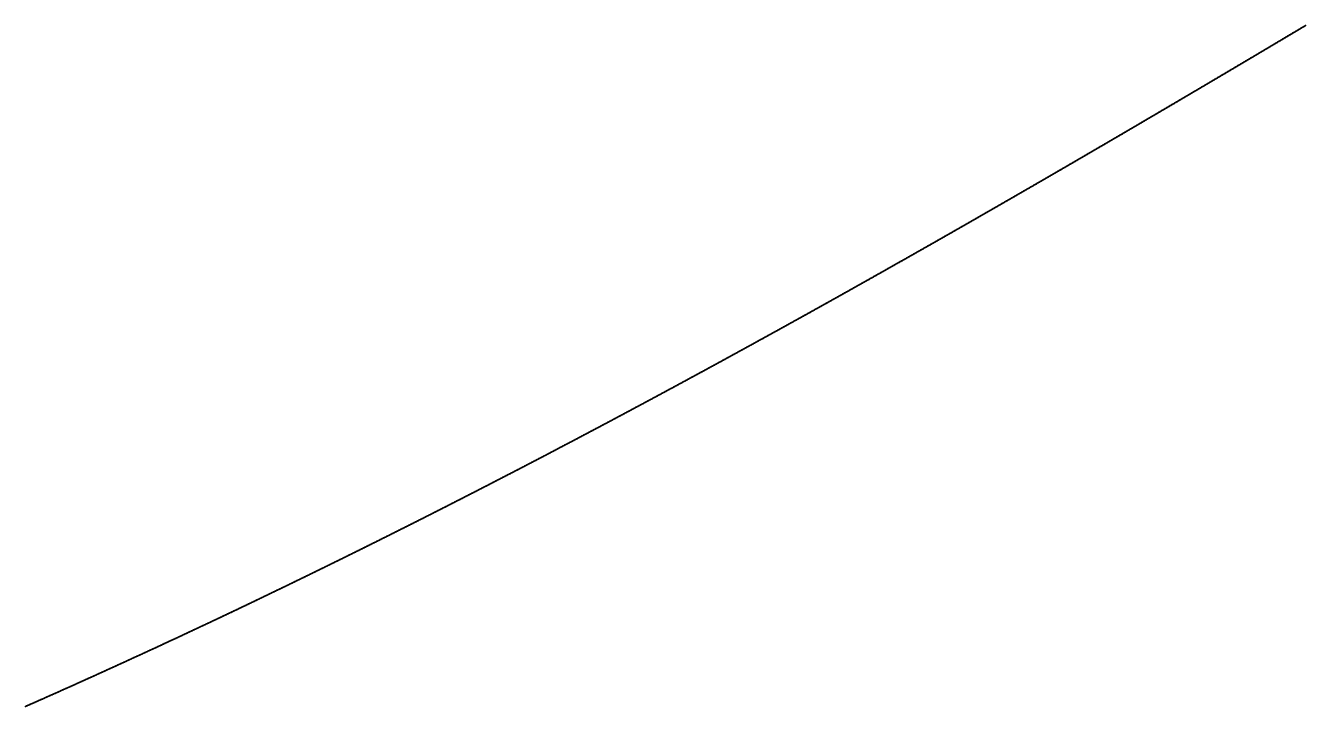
# Model space of a CAD drawing. Header units: metres. Extents: x 0 to 360, y 0 to 49.
# Drawn here: x 112.5 to 134.99, y 9.84 to 21.8 of the extents above; entities that cross this region are included whole.
import ezdxf

# ---------------------------------------------------------------- set-up
doc = ezdxf.new("R2010")
doc.units = ezdxf.units.M

msp = doc.modelspace()

# ---------------------------------------------------------------- linework, layer by layer
for p in [(134.648, 21.595), (134.655, 21.599), (134.663, 21.604), (134.67, 21.608), (134.677, 21.612), (134.685, 21.617), (134.692, 21.621), (134.699, 21.625), (134.707, 21.63), (134.714, 21.634), (134.721, 21.638), (134.728, 21.643), (134.736, 21.647), (134.743, 21.651), (134.75, 21.656), (134.758, 21.66), (134.765, 21.664), (134.772, 21.669), (134.78, 21.673), (134.787, 21.677), (134.794, 21.682), (134.801, 21.686), (134.809, 21.69), (134.816, 21.695), (134.823, 21.699), (134.831, 21.703), (134.838, 21.708), (134.845, 21.712), (134.852, 21.717), (134.86, 21.721), (134.867, 21.725), (134.874, 21.73), (134.882, 21.734), (134.889, 21.738), (134.896, 21.743), (134.904, 21.747), (134.911, 21.751), (134.918, 21.756), (134.925, 21.76), (134.933, 21.764), (134.94, 21.769), (134.947, 21.773), (134.955, 21.777), (134.962, 21.782), (134.969, 21.786), (134.976, 21.79), (134.984, 21.795), (134.991, 21.799), (134.268, 21.369), (134.275, 21.373), (134.283, 21.378), (134.29, 21.382), (134.297, 21.386), (134.305, 21.391), (134.312, 21.395), (134.319, 21.399), (134.326, 21.404), (134.334, 21.408), (134.341, 21.412), (134.348, 21.417), (134.356, 21.421), (134.363, 21.425), (134.37, 21.43), (134.378, 21.434), (134.385, 21.438), (134.392, 21.443), (134.4, 21.447), (134.407, 21.451), (134.414, 21.456), (134.422, 21.46), (134.429, 21.464), (134.436, 21.469), (134.444, 21.473), (134.451, 21.478), (134.458, 21.482), (134.466, 21.486), (134.473, 21.491), (134.48, 21.495), (134.487, 21.499), (134.495, 21.504), (134.502, 21.508), (134.509, 21.512), (134.517, 21.517), (134.524, 21.521), (134.531, 21.525), (134.539, 21.53), (134.546, 21.534), (134.553, 21.538), (134.561, 21.543), (134.568, 21.547), (134.575, 21.551), (134.582, 21.556), (134.59, 21.56), (134.597, 21.564), (134.604, 21.569), (134.612, 21.573), (134.619, 21.578), (134.626, 21.582), (134.634, 21.586), (134.641, 21.591), (133.887, 21.143), (133.894, 21.147), (133.901, 21.151), (133.909, 21.156), (133.916, 21.16), (133.923, 21.164), (133.931, 21.169), (133.938, 21.173), (133.945, 21.177), (133.953, 21.182), (133.96, 21.186), (133.967, 21.19), (133.975, 21.195), (133.982, 21.199), (133.989, 21.203), (133.997, 21.208), (134.004, 21.212), (134.011, 21.217), (134.019, 21.221), (134.026, 21.225), (134.033, 21.23), (134.041, 21.234), (134.048, 21.238), (134.055, 21.243), (134.063, 21.247), (134.07, 21.251), (134.077, 21.256), (134.085, 21.26), (134.092, 21.264), (134.099, 21.269), (134.107, 21.273), (134.114, 21.277), (134.121, 21.282), (134.129, 21.286), (134.136, 21.291), (134.143, 21.295), (134.151, 21.299), (134.158, 21.304), (134.165, 21.308), (134.173, 21.312), (134.18, 21.317), (134.187, 21.321), (134.195, 21.325), (134.202, 21.33), (134.209, 21.334), (134.217, 21.338), (134.224, 21.343), (134.231, 21.347), (134.239, 21.351), (134.246, 21.356), (134.253, 21.36), (134.261, 21.364), (133.511, 20.92), (133.519, 20.925), (133.526, 20.929), (133.533, 20.933), (133.541, 20.938), (133.548, 20.942), (133.556, 20.946), (133.563, 20.951), (133.57, 20.955), (133.578, 20.96), (133.585, 20.964), (133.592, 20.968), (133.6, 20.973), (133.607, 20.977), (133.614, 20.981), (133.622, 20.986), (133.629, 20.99), (133.637, 20.994), (133.644, 20.999), (133.651, 21.003), (133.659, 21.007), (133.666, 21.012), (133.673, 21.016), (133.681, 21.021), (133.688, 21.025), (133.695, 21.029), (133.703, 21.034), (133.71, 21.038), (133.717, 21.042), (133.725, 21.047), (133.732, 21.051), (133.74, 21.055), (133.747, 21.06), (133.754, 21.064), (133.762, 21.068), (133.769, 21.073), (133.776, 21.077), (133.784, 21.082), (133.791, 21.086), (133.798, 21.09), (133.806, 21.095), (133.813, 21.099), (133.82, 21.103), (133.828, 21.108), (133.835, 21.112), (133.842, 21.116), (133.85, 21.121), (133.857, 21.125), (133.864, 21.129), (133.872, 21.134), (133.879, 21.138), (133.128, 20.694), (133.135, 20.698), (133.142, 20.702), (133.15, 20.707), (133.157, 20.711), (133.165, 20.715), (133.172, 20.72), (133.179, 20.724), (133.187, 20.729), (133.194, 20.733), (133.202, 20.737), (133.209, 20.742), (133.216, 20.746), (133.224, 20.75), (133.231, 20.755), (133.238, 20.759), (133.246, 20.763), (133.253, 20.768), (133.261, 20.772), (133.268, 20.776), (133.275, 20.781), (133.283, 20.785), (133.29, 20.79), (133.297, 20.794), (133.305, 20.798), (133.312, 20.803), (133.32, 20.807), (133.327, 20.811), (133.334, 20.816), (133.342, 20.82), (133.349, 20.824), (133.357, 20.829), (133.364, 20.833), (133.371, 20.838), (133.379, 20.842), (133.386, 20.846), (133.393, 20.851), (133.401, 20.855), (133.408, 20.859), (133.416, 20.864), (133.423, 20.868), (133.43, 20.872), (133.438, 20.877), (133.445, 20.881), (133.452, 20.885), (133.46, 20.89), (133.467, 20.894), (133.474, 20.899), (133.482, 20.903), (133.489, 20.907), (133.497, 20.912), (133.504, 20.916), (132.75, 20.471), (132.758, 20.475), (132.765, 20.48), (132.772, 20.484), (132.78, 20.489), (132.787, 20.493), (132.795, 20.497), (132.802, 20.502), (132.809, 20.506), (132.817, 20.51), (132.824, 20.515), (132.832, 20.519), (132.839, 20.523), (132.847, 20.528), (132.854, 20.532), (132.861, 20.537), (132.869, 20.541), (132.876, 20.545), (132.884, 20.55), (132.891, 20.554), (132.898, 20.558), (132.906, 20.563), (132.913, 20.567), (132.921, 20.571), (132.928, 20.576), (132.935, 20.58), (132.943, 20.585), (132.95, 20.589), (132.958, 20.593), (132.965, 20.598), (132.972, 20.602), (132.98, 20.606), (132.987, 20.611), (132.995, 20.615), (133.002, 20.619), (133.009, 20.624), (133.017, 20.628), (133.024, 20.633), (133.032, 20.637), (133.039, 20.641), (133.046, 20.646), (133.054, 20.65), (133.061, 20.654), (133.069, 20.659), (133.076, 20.663), (133.083, 20.667), (133.091, 20.672), (133.098, 20.676), (133.105, 20.681), (133.113, 20.685), (133.12, 20.689), (132.364, 20.244), (132.372, 20.248), (132.379, 20.253), (132.386, 20.257), (132.394, 20.262), (132.401, 20.266), (132.409, 20.27), (132.416, 20.275), (132.424, 20.279), (132.431, 20.283), (132.438, 20.288), (132.446, 20.292), (132.453, 20.296), (132.461, 20.301), (132.468, 20.305), (132.476, 20.31), (132.483, 20.314), (132.49, 20.318), (132.498, 20.323), (132.505, 20.327), (132.513, 20.331), (132.52, 20.336), (132.528, 20.34), (132.535, 20.344), (132.542, 20.349), (132.55, 20.353), (132.557, 20.358), (132.565, 20.362), (132.572, 20.366), (132.58, 20.371), (132.587, 20.375), (132.594, 20.379), (132.602, 20.384), (132.609, 20.388), (132.617, 20.393), (132.624, 20.397), (132.632, 20.401), (132.639, 20.406), (132.646, 20.41), (132.654, 20.414), (132.661, 20.419), (132.669, 20.423), (132.676, 20.427), (132.683, 20.432), (132.691, 20.436), (132.698, 20.441), (132.706, 20.445), (132.713, 20.449), (132.721, 20.454), (132.728, 20.458), (132.735, 20.462), (132.743, 20.467), (131.984, 20.021), (131.992, 20.026), (131.999, 20.03), (132.007, 20.034), (132.014, 20.039), (132.022, 20.043), (132.029, 20.047), (132.037, 20.052), (132.044, 20.056), (132.051, 20.061), (132.059, 20.065), (132.066, 20.069), (132.074, 20.074), (132.081, 20.078), (132.089, 20.082), (132.096, 20.087), (132.104, 20.091), (132.111, 20.096), (132.119, 20.1), (132.126, 20.104), (132.133, 20.109), (132.141, 20.113), (132.148, 20.117), (132.156, 20.122), (132.163, 20.126), (132.171, 20.13), (132.178, 20.135), (132.186, 20.139), (132.193, 20.144), (132.2, 20.148), (132.208, 20.152), (132.215, 20.157), (132.223, 20.161), (132.23, 20.165), (132.238, 20.17), (132.245, 20.174), (132.253, 20.179), (132.26, 20.183), (132.267, 20.187), (132.275, 20.192), (132.282, 20.196), (132.29, 20.2), (132.297, 20.205), (132.305, 20.209), (132.312, 20.213), (132.32, 20.218), (132.327, 20.222), (132.334, 20.227), (132.342, 20.231), (132.349, 20.235), (132.357, 20.24), (131.596, 19.794), (131.603, 19.798), (131.611, 19.803), (131.618, 19.807), (131.626, 19.811), (131.633, 19.816), (131.641, 19.82), (131.648, 19.825), (131.656, 19.829), (131.663, 19.833), (131.671, 19.838), (131.678, 19.842), (131.686, 19.846), (131.693, 19.851), (131.701, 19.855), (131.708, 19.86), (131.716, 19.864), (131.723, 19.868), (131.731, 19.873), (131.738, 19.877), (131.745, 19.881), (131.753, 19.886), (131.76, 19.89), (131.768, 19.894), (131.775, 19.899), (131.783, 19.903), (131.79, 19.908), (131.798, 19.912), (131.805, 19.916), (131.813, 19.921), (131.82, 19.925), (131.828, 19.929), (131.835, 19.934), (131.843, 19.938), (131.85, 19.943), (131.858, 19.947), (131.865, 19.951), (131.872, 19.956), (131.88, 19.96), (131.887, 19.964), (131.895, 19.969), (131.902, 19.973), (131.91, 19.978), (131.917, 19.982), (131.925, 19.986), (131.932, 19.991), (131.94, 19.995), (131.947, 19.999), (131.955, 20.004), (131.962, 20.008), (131.969, 20.012), (131.977, 20.017), (131.214, 19.571), (131.221, 19.575), (131.229, 19.58), (131.236, 19.584), (131.244, 19.588), (131.251, 19.593), (131.259, 19.597), (131.266, 19.602), (131.274, 19.606), (131.281, 19.61), (131.289, 19.615), (131.296, 19.619), (131.304, 19.623), (131.311, 19.628), (131.319, 19.632), (131.326, 19.637), (131.334, 19.641), (131.341, 19.645), (131.349, 19.65), (131.356, 19.654), (131.364, 19.658), (131.371, 19.663), (131.379, 19.667), (131.386, 19.672), (131.394, 19.676), (131.401, 19.68), (131.409, 19.685), (131.416, 19.689), (131.424, 19.693), (131.431, 19.698), (131.439, 19.702), (131.446, 19.706), (131.454, 19.711), (131.461, 19.715), (131.469, 19.72), (131.476, 19.724), (131.484, 19.728), (131.491, 19.733), (131.499, 19.737), (131.506, 19.741), (131.514, 19.746), (131.521, 19.75), (131.529, 19.755), (131.536, 19.759), (131.544, 19.763), (131.551, 19.768), (131.558, 19.772), (131.566, 19.776), (131.573, 19.781), (131.581, 19.785), (131.588, 19.79), (130.823, 19.343), (130.83, 19.348), (130.838, 19.352), (130.845, 19.357), (130.853, 19.361), (130.86, 19.365), (130.868, 19.37), (130.875, 19.374), (130.883, 19.378), (130.891, 19.383), (130.898, 19.387), (130.906, 19.392), (130.913, 19.396), (130.921, 19.4), (130.928, 19.405), (130.936, 19.409), (130.943, 19.413), (130.951, 19.418), (130.958, 19.422), (130.966, 19.427), (130.973, 19.431), (130.981, 19.435), (130.988, 19.44), (130.996, 19.444), (131.003, 19.448), (131.011, 19.453), (131.018, 19.457), (131.026, 19.462), (131.033, 19.466), (131.041, 19.47), (131.048, 19.475), (131.056, 19.479), (131.064, 19.483), (131.071, 19.488), (131.079, 19.492), (131.086, 19.497), (131.094, 19.501), (131.101, 19.505), (131.109, 19.51), (131.116, 19.514), (131.124, 19.518), (131.131, 19.523), (131.139, 19.527), (131.146, 19.532), (131.154, 19.536), (131.161, 19.54), (131.169, 19.545), (131.176, 19.549), (131.184, 19.553), (131.191, 19.558), (131.199, 19.562), (131.206, 19.567), (130.438, 19.12), (130.446, 19.125), (130.453, 19.129), (130.461, 19.133), (130.468, 19.138), (130.476, 19.142), (130.483, 19.147), (130.491, 19.151), (130.499, 19.155), (130.506, 19.16), (130.514, 19.164), (130.521, 19.168), (130.529, 19.173), (130.536, 19.177), (130.544, 19.182), (130.551, 19.186), (130.559, 19.19), (130.566, 19.195), (130.574, 19.199), (130.582, 19.203), (130.589, 19.208), (130.597, 19.212), (130.604, 19.217), (130.612, 19.221), (130.619, 19.225), (130.627, 19.23), (130.634, 19.234), (130.642, 19.238), (130.649, 19.243), (130.657, 19.247), (130.665, 19.252), (130.672, 19.256), (130.68, 19.26), (130.687, 19.265), (130.695, 19.269), (130.702, 19.273), (130.71, 19.278), (130.717, 19.282), (130.725, 19.287), (130.732, 19.291), (130.74, 19.295), (130.747, 19.3), (130.755, 19.304), (130.763, 19.308), (130.77, 19.313), (130.778, 19.317), (130.785, 19.322), (130.793, 19.326), (130.8, 19.33), (130.808, 19.335), (130.815, 19.339), (130.045, 18.893), (130.052, 18.897), (130.06, 18.902), (130.067, 18.906), (130.075, 18.91), (130.083, 18.915), (130.09, 18.919), (130.098, 18.923), (130.105, 18.928), (130.113, 18.932), (130.12, 18.937), (130.128, 18.941), (130.136, 18.945), (130.143, 18.95), (130.151, 18.954), (130.158, 18.958), (130.166, 18.963), (130.173, 18.967), (130.181, 18.972), (130.189, 18.976), (130.196, 18.98), (130.204, 18.985), (130.211, 18.989), (130.219, 18.993), (130.226, 18.998), (130.234, 19.002), (130.242, 19.007), (130.249, 19.011), (130.257, 19.015), (130.264, 19.02), (130.272, 19.024), (130.279, 19.028), (130.287, 19.033), (130.294, 19.037), (130.302, 19.042), (130.31, 19.046), (130.317, 19.05), (130.325, 19.055), (130.332, 19.059), (130.34, 19.063), (130.347, 19.068), (130.355, 19.072), (130.363, 19.077), (130.37, 19.081), (130.378, 19.085), (130.385, 19.09), (130.393, 19.094), (130.4, 19.098), (130.408, 19.103), (130.415, 19.107), (130.423, 19.112), (130.431, 19.116), (129.657, 18.67), (129.665, 18.674), (129.673, 18.678), (129.68, 18.683), (129.688, 18.687), (129.695, 18.691), (129.703, 18.696), (129.711, 18.7), (129.718, 18.705), (129.726, 18.709), (129.733, 18.713), (129.741, 18.718), (129.749, 18.722), (129.756, 18.726), (129.764, 18.731), (129.771, 18.735), (129.779, 18.74), (129.787, 18.744), (129.794, 18.748), (129.802, 18.753), (129.809, 18.757), (129.817, 18.761), (129.825, 18.766), (129.832, 18.77), (129.84, 18.775), (129.847, 18.779), (129.855, 18.783), (129.863, 18.788), (129.87, 18.792), (129.878, 18.796), (129.885, 18.801), (129.893, 18.805), (129.901, 18.81), (129.908, 18.814), (129.916, 18.818), (129.923, 18.823), (129.931, 18.827), (129.938, 18.832), (129.946, 18.836), (129.954, 18.84), (129.961, 18.845), (129.969, 18.849), (129.976, 18.853), (129.984, 18.858), (129.992, 18.862), (129.999, 18.867), (130.007, 18.871), (130.014, 18.875), (130.022, 18.88), (130.029, 18.884), (130.037, 18.888), (129.269, 18.446), (129.277, 18.451), (129.284, 18.455), (129.292, 18.46), (129.299, 18.464), (129.307, 18.468), (129.315, 18.473), (129.322, 18.477), (129.33, 18.481), (129.338, 18.486), (129.345, 18.49), (129.353, 18.495), (129.36, 18.499), (129.368, 18.503), (129.376, 18.508), (129.383, 18.512), (129.391, 18.516), (129.399, 18.521), (129.406, 18.525), (129.414, 18.53), (129.421, 18.534), (129.429, 18.538), (129.437, 18.543), (129.444, 18.547), (129.452, 18.551), (129.46, 18.556), (129.467, 18.56), (129.475, 18.565), (129.482, 18.569), (129.49, 18.573), (129.498, 18.578), (129.505, 18.582), (129.513, 18.586), (129.52, 18.591), (129.528, 18.595), (129.536, 18.6), (129.543, 18.604), (129.551, 18.608), (129.559, 18.613), (129.566, 18.617), (129.574, 18.621), (129.581, 18.626), (129.589, 18.63), (129.597, 18.635), (129.604, 18.639), (129.612, 18.643), (129.619, 18.648), (129.627, 18.652), (129.635, 18.656), (129.642, 18.661), (129.65, 18.665), (128.871, 18.219), (128.879, 18.223), (128.887, 18.228), (128.894, 18.232), (128.902, 18.236), (128.91, 18.241), (128.917, 18.245), (128.925, 18.25), (128.933, 18.254), (128.94, 18.258), (128.948, 18.263), (128.956, 18.267), (128.963, 18.271), (128.971, 18.276), (128.979, 18.28), (128.986, 18.285), (128.994, 18.289), (129.002, 18.293), (129.009, 18.298), (129.017, 18.302), (129.025, 18.306), (129.032, 18.311), (129.04, 18.315), (129.047, 18.32), (129.055, 18.324), (129.063, 18.328), (129.07, 18.333), (129.078, 18.337), (129.086, 18.341), (129.093, 18.346), (129.101, 18.35), (129.109, 18.355), (129.116, 18.359), (129.124, 18.363), (129.131, 18.368), (129.139, 18.372), (129.147, 18.376), (129.154, 18.381), (129.162, 18.385), (129.17, 18.39), (129.177, 18.394), (129.185, 18.398), (129.193, 18.403), (129.2, 18.407), (129.208, 18.411), (129.216, 18.416), (129.223, 18.42), (129.231, 18.425), (129.238, 18.429), (129.246, 18.433), (129.254, 18.438), (129.261, 18.442), (128.48, 17.996), (128.488, 18), (128.496, 18.005), (128.503, 18.009), (128.511, 18.013), (128.519, 18.018), (128.526, 18.022), (128.534, 18.026), (128.542, 18.031), (128.549, 18.035), (128.557, 18.04), (128.565, 18.044), (128.572, 18.048), (128.58, 18.053), (128.588, 18.057), (128.596, 18.061), (128.603, 18.066), (128.611, 18.07), (128.619, 18.075), (128.626, 18.079), (128.634, 18.083), (128.642, 18.088), (128.649, 18.092), (128.657, 18.096), (128.665, 18.101), (128.672, 18.105), (128.68, 18.11), (128.688, 18.114), (128.695, 18.118), (128.703, 18.123), (128.711, 18.127), (128.718, 18.131), (128.726, 18.136), (128.734, 18.14), (128.741, 18.145), (128.749, 18.149), (128.757, 18.153), (128.764, 18.158), (128.772, 18.162), (128.78, 18.166), (128.787, 18.171), (128.795, 18.175), (128.803, 18.18), (128.81, 18.184), (128.818, 18.188), (128.826, 18.193), (128.833, 18.197), (128.841, 18.201), (128.849, 18.206), (128.856, 18.21), (128.864, 18.215), (128.08, 17.769), (128.088, 17.773), (128.096, 17.777), (128.103, 17.782), (128.111, 17.786), (128.119, 17.79), (128.126, 17.795), (128.134, 17.799), (128.142, 17.804), (128.15, 17.808), (128.157, 17.812), (128.165, 17.817), (128.173, 17.821), (128.18, 17.825), (128.188, 17.83), (128.196, 17.834), (128.203, 17.838), (128.211, 17.843), (128.219, 17.847), (128.227, 17.852), (128.234, 17.856), (128.242, 17.86), (128.25, 17.865), (128.257, 17.869), (128.265, 17.873), (128.273, 17.878), (128.28, 17.882), (128.288, 17.887), (128.296, 17.891), (128.304, 17.895), (128.311, 17.9), (128.319, 17.904), (128.327, 17.908), (128.334, 17.913), (128.342, 17.917), (128.35, 17.922), (128.357, 17.926), (128.365, 17.93), (128.373, 17.935), (128.38, 17.939), (128.388, 17.943), (128.396, 17.948), (128.403, 17.952), (128.411, 17.957), (128.419, 17.961), (128.427, 17.965), (128.434, 17.97), (128.442, 17.974), (128.45, 17.978), (128.457, 17.983), (128.465, 17.987), (128.473, 17.992), (127.686, 17.546), (127.694, 17.55), (127.702, 17.554), (127.71, 17.559), (127.717, 17.563), (127.725, 17.568), (127.733, 17.572), (127.74, 17.576), (127.748, 17.581), (127.756, 17.585), (127.764, 17.589), (127.771, 17.594), (127.779, 17.598), (127.787, 17.602), (127.795, 17.607), (127.802, 17.611), (127.81, 17.616), (127.818, 17.62), (127.825, 17.624), (127.833, 17.629), (127.841, 17.633), (127.849, 17.637), (127.856, 17.642), (127.864, 17.646), (127.872, 17.651), (127.88, 17.655), (127.887, 17.659), (127.895, 17.664), (127.903, 17.668), (127.91, 17.672), (127.918, 17.677), (127.926, 17.681), (127.934, 17.685), (127.941, 17.69), (127.949, 17.694), (127.957, 17.699), (127.964, 17.703), (127.972, 17.707), (127.98, 17.712), (127.988, 17.716), (127.995, 17.72), (128.003, 17.725), (128.011, 17.729), (128.018, 17.734), (128.026, 17.738), (128.034, 17.742), (128.042, 17.747), (128.049, 17.751), (128.057, 17.755), (128.065, 17.76), (128.072, 17.764), (127.283, 17.319), (127.291, 17.323), (127.299, 17.327), (127.307, 17.332), (127.314, 17.336), (127.322, 17.34), (127.33, 17.345), (127.338, 17.349), (127.345, 17.353), (127.353, 17.358), (127.361, 17.362), (127.369, 17.367), (127.376, 17.371), (127.384, 17.375), (127.392, 17.38), (127.4, 17.384), (127.407, 17.388), (127.415, 17.393), (127.423, 17.397), (127.431, 17.402), (127.438, 17.406), (127.446, 17.41), (127.454, 17.415), (127.462, 17.419), (127.469, 17.423), (127.477, 17.428), (127.485, 17.432), (127.493, 17.436), (127.5, 17.441), (127.508, 17.445), (127.516, 17.45), (127.524, 17.454), (127.531, 17.458), (127.539, 17.463), (127.547, 17.467), (127.555, 17.471), (127.562, 17.476), (127.57, 17.48), (127.578, 17.485), (127.586, 17.489), (127.593, 17.493), (127.601, 17.498), (127.609, 17.502), (127.617, 17.506), (127.624, 17.511), (127.632, 17.515), (127.64, 17.519), (127.648, 17.524), (127.655, 17.528), (127.663, 17.533), (127.671, 17.537), (127.679, 17.541), (126.887, 17.096), (126.894, 17.1), (126.902, 17.105), (126.91, 17.109), (126.918, 17.113), (126.926, 17.118), (126.933, 17.122), (126.941, 17.127), (126.949, 17.131), (126.957, 17.135), (126.965, 17.14), (126.972, 17.144), (126.98, 17.148), (126.988, 17.153), (126.996, 17.157), (127.003, 17.161), (127.011, 17.166), (127.019, 17.17), (127.027, 17.175), (127.035, 17.179), (127.042, 17.183), (127.05, 17.188), (127.058, 17.192), (127.066, 17.196), (127.073, 17.201), (127.081, 17.205), (127.089, 17.209), (127.097, 17.214), (127.105, 17.218), (127.112, 17.223), (127.12, 17.227), (127.128, 17.231), (127.136, 17.236), (127.143, 17.24), (127.151, 17.244), (127.159, 17.249), (127.167, 17.253), (127.175, 17.257), (127.182, 17.262), (127.19, 17.266), (127.198, 17.271), (127.206, 17.275), (127.213, 17.279), (127.221, 17.284), (127.229, 17.288), (127.237, 17.292), (127.244, 17.297), (127.252, 17.301), (127.26, 17.305), (127.268, 17.31), (127.276, 17.314), (126.481, 16.869), (126.489, 16.874), (126.496, 16.878), (126.504, 16.882), (126.512, 16.887), (126.52, 16.891), (126.528, 16.895), (126.536, 16.9), (126.543, 16.904), (126.551, 16.908), (126.559, 16.913), (126.567, 16.917), (126.575, 16.922), (126.582, 16.926), (126.59, 16.93), (126.598, 16.935), (126.606, 16.939), (126.614, 16.943), (126.621, 16.948), (126.629, 16.952), (126.637, 16.956), (126.645, 16.961), (126.653, 16.965), (126.66, 16.969), (126.668, 16.974), (126.676, 16.978), (126.684, 16.983), (126.692, 16.987), (126.7, 16.991), (126.707, 16.996), (126.715, 17), (126.723, 17.004), (126.731, 17.009), (126.739, 17.013), (126.746, 17.017), (126.754, 17.022), (126.762, 17.026), (126.77, 17.031), (126.778, 17.035), (126.785, 17.039), (126.793, 17.044), (126.801, 17.048), (126.809, 17.052), (126.817, 17.057), (126.824, 17.061), (126.832, 17.065), (126.84, 17.07), (126.848, 17.074), (126.855, 17.079), (126.863, 17.083), (126.871, 17.087), (126.879, 17.092), (126.081, 16.647), (126.089, 16.651), (126.097, 16.656), (126.105, 16.66), (126.113, 16.664), (126.121, 16.669), (126.128, 16.673), (126.136, 16.678), (126.144, 16.682), (126.152, 16.686), (126.16, 16.691), (126.168, 16.695), (126.175, 16.699), (126.183, 16.704), (126.191, 16.708), (126.199, 16.712), (126.207, 16.717), (126.215, 16.721), (126.222, 16.725), (126.23, 16.73), (126.238, 16.734), (126.246, 16.738), (126.254, 16.743), (126.262, 16.747), (126.269, 16.752), (126.277, 16.756), (126.285, 16.76), (126.293, 16.765), (126.301, 16.769), (126.309, 16.773), (126.316, 16.778), (126.324, 16.782), (126.332, 16.786), (126.34, 16.791), (126.348, 16.795), (126.356, 16.799), (126.363, 16.804), (126.371, 16.808), (126.379, 16.813), (126.387, 16.817), (126.395, 16.821), (126.403, 16.826), (126.41, 16.83), (126.418, 16.834), (126.426, 16.839), (126.434, 16.843), (126.442, 16.847), (126.45, 16.852), (126.457, 16.856), (126.465, 16.86), (126.473, 16.865), (125.672, 16.421), (125.68, 16.425), (125.688, 16.429), (125.696, 16.434), (125.704, 16.438), (125.712, 16.442), (125.72, 16.447), (125.728, 16.451), (125.735, 16.455), (125.743, 16.46), (125.751, 16.464), (125.759, 16.469), (125.767, 16.473), (125.775, 16.477), (125.783, 16.482), (125.791, 16.486), (125.798, 16.49), (125.806, 16.495), (125.814, 16.499), (125.822, 16.503), (125.83, 16.508), (125.838, 16.512), (125.846, 16.516), (125.853, 16.521), (125.861, 16.525), (125.869, 16.529), (125.877, 16.534), (125.885, 16.538), (125.893, 16.543), (125.901, 16.547), (125.908, 16.551), (125.916, 16.556), (125.924, 16.56), (125.932, 16.564), (125.94, 16.569), (125.948, 16.573), (125.956, 16.577), (125.963, 16.582), (125.971, 16.586), (125.979, 16.59), (125.987, 16.595), (125.995, 16.599), (126.003, 16.603), (126.011, 16.608), (126.018, 16.612), (126.026, 16.617), (126.034, 16.621), (126.042, 16.625), (126.05, 16.63), (126.058, 16.634), (126.066, 16.638), (126.073, 16.643), (125.262, 16.195), (125.27, 16.199), (125.278, 16.203), (125.286, 16.208), (125.294, 16.212), (125.302, 16.216), (125.309, 16.221), (125.317, 16.225), (125.325, 16.229), (125.333, 16.234), (125.341, 16.238), (125.349, 16.242), (125.357, 16.247), (125.365, 16.251), (125.373, 16.255), (125.381, 16.26), (125.388, 16.264), (125.396, 16.269), (125.404, 16.273), (125.412, 16.277), (125.42, 16.282), (125.428, 16.286), (125.436, 16.29), (125.444, 16.295), (125.452, 16.299), (125.46, 16.303), (125.467, 16.308), (125.475, 16.312), (125.483, 16.316), (125.491, 16.321), (125.499, 16.325), (125.507, 16.329), (125.515, 16.334), (125.523, 16.338), (125.531, 16.342), (125.538, 16.347), (125.546, 16.351), (125.554, 16.355), (125.562, 16.36), (125.57, 16.364), (125.578, 16.368), (125.586, 16.373), (125.594, 16.377), (125.602, 16.382), (125.609, 16.386), (125.617, 16.39), (125.625, 16.395), (125.633, 16.399), (125.641, 16.403), (125.649, 16.408), (125.657, 16.412), (125.665, 16.416), (124.85, 15.969), (124.858, 15.973), (124.866, 15.978), (124.874, 15.982), (124.882, 15.986), (124.89, 15.991), (124.898, 15.995), (124.906, 15.999), (124.914, 16.004), (124.922, 16.008), (124.929, 16.012), (124.937, 16.017), (124.945, 16.021), (124.953, 16.025), (124.961, 16.03), (124.969, 16.034), (124.977, 16.038), (124.985, 16.043), (124.993, 16.047), (125.001, 16.051), (125.009, 16.056), (125.017, 16.06), (125.025, 16.064), (125.033, 16.069), (125.04, 16.073), (125.048, 16.077), (125.056, 16.082), (125.064, 16.086), (125.072, 16.09), (125.08, 16.095), (125.088, 16.099), (125.096, 16.103), (125.104, 16.108), (125.112, 16.112), (125.12, 16.116), (125.128, 16.121), (125.135, 16.125), (125.143, 16.129), (125.151, 16.134), (125.159, 16.138), (125.167, 16.142), (125.175, 16.147), (125.183, 16.151), (125.191, 16.156), (125.199, 16.16), (125.207, 16.164), (125.215, 16.169), (125.223, 16.173), (125.23, 16.177), (125.238, 16.182), (125.246, 16.186), (125.254, 16.19), (124.445, 15.748), (124.453, 15.752), (124.461, 15.756), (124.469, 15.761), (124.477, 15.765), (124.484, 15.769), (124.492, 15.774), (124.5, 15.778), (124.508, 15.782), (124.516, 15.787), (124.524, 15.791), (124.532, 15.795), (124.54, 15.8), (124.548, 15.804), (124.556, 15.808), (124.564, 15.813), (124.572, 15.817), (124.58, 15.821), (124.588, 15.826), (124.596, 15.83), (124.604, 15.834), (124.612, 15.839), (124.62, 15.843), (124.628, 15.847), (124.636, 15.852), (124.644, 15.856), (124.652, 15.86), (124.66, 15.865), (124.667, 15.869), (124.675, 15.873), (124.683, 15.878), (124.691, 15.882), (124.699, 15.886), (124.707, 15.891), (124.715, 15.895), (124.723, 15.899), (124.731, 15.904), (124.739, 15.908), (124.747, 15.912), (124.755, 15.917), (124.763, 15.921), (124.771, 15.925), (124.779, 15.93), (124.787, 15.934), (124.795, 15.938), (124.803, 15.943), (124.81, 15.947), (124.818, 15.952), (124.826, 15.956), (124.834, 15.96), (124.842, 15.965), (124.03, 15.523), (124.038, 15.527), (124.046, 15.531), (124.054, 15.536), (124.062, 15.54), (124.07, 15.544), (124.078, 15.549), (124.086, 15.553), (124.094, 15.557), (124.102, 15.562), (124.11, 15.566), (124.118, 15.57), (124.126, 15.575), (124.134, 15.579), (124.142, 15.583), (124.15, 15.588), (124.157, 15.592), (124.165, 15.596), (124.173, 15.601), (124.181, 15.605), (124.189, 15.609), (124.197, 15.613), (124.205, 15.618), (124.213, 15.622), (124.221, 15.626), (124.229, 15.631), (124.237, 15.635), (124.245, 15.639), (124.253, 15.644), (124.261, 15.648), (124.269, 15.652), (124.277, 15.657), (124.285, 15.661), (124.293, 15.665), (124.301, 15.67), (124.309, 15.674), (124.317, 15.678), (124.325, 15.683), (124.333, 15.687), (124.341, 15.691), (124.349, 15.696), (124.357, 15.7), (124.365, 15.704), (124.373, 15.709), (124.381, 15.713), (124.389, 15.717), (124.397, 15.722), (124.405, 15.726), (124.413, 15.73), (124.421, 15.735), (124.429, 15.739), (124.437, 15.743), (123.613, 15.298), (123.621, 15.302), (123.629, 15.306), (123.637, 15.311), (123.645, 15.315), (123.653, 15.319), (123.661, 15.324), (123.669, 15.328), (123.677, 15.332), (123.685, 15.337), (123.693, 15.341), (123.701, 15.345), (123.709, 15.35), (123.717, 15.354), (123.725, 15.358), (123.733, 15.363), (123.741, 15.367), (123.749, 15.371), (123.757, 15.376), (123.765, 15.38), (123.773, 15.384), (123.781, 15.389), (123.789, 15.393), (123.797, 15.397), (123.805, 15.402), (123.813, 15.406), (123.822, 15.41), (123.83, 15.415), (123.838, 15.419), (123.846, 15.423), (123.854, 15.427), (123.862, 15.432), (123.87, 15.436), (123.878, 15.44), (123.886, 15.445), (123.894, 15.449), (123.902, 15.453), (123.91, 15.458), (123.918, 15.462), (123.926, 15.466), (123.934, 15.471), (123.942, 15.475), (123.95, 15.479), (123.958, 15.484), (123.966, 15.488), (123.974, 15.492), (123.982, 15.497), (123.99, 15.501), (123.998, 15.505), (124.006, 15.51), (124.014, 15.514), (124.022, 15.518), (123.187, 15.069), (123.195, 15.074), (123.203, 15.078), (123.211, 15.082), (123.219, 15.086), (123.227, 15.091), (123.235, 15.095), (123.243, 15.099), (123.251, 15.104), (123.259, 15.108), (123.267, 15.112), (123.275, 15.117), (123.283, 15.121), (123.291, 15.125), (123.299, 15.13), (123.307, 15.134), (123.316, 15.138), (123.324, 15.142), (123.332, 15.147), (123.34, 15.151), (123.348, 15.155), (123.356, 15.16), (123.364, 15.164), (123.372, 15.168), (123.38, 15.173), (123.388, 15.177), (123.396, 15.181), (123.404, 15.186), (123.412, 15.19), (123.42, 15.194), (123.428, 15.199), (123.436, 15.203), (123.444, 15.207), (123.452, 15.212), (123.46, 15.216), (123.468, 15.22), (123.476, 15.224), (123.484, 15.229), (123.492, 15.233), (123.501, 15.237), (123.509, 15.242), (123.517, 15.246), (123.525, 15.25), (123.533, 15.255), (123.541, 15.259), (123.549, 15.263), (123.557, 15.268), (123.565, 15.272), (123.573, 15.276), (123.581, 15.281), (123.589, 15.285), (123.597, 15.289), (123.605, 15.294), (122.767, 14.845), (122.775, 14.85), (122.783, 14.854), (122.791, 14.858), (122.799, 14.862), (122.807, 14.867), (122.815, 14.871), (122.823, 14.875), (122.831, 14.88), (122.84, 14.884), (122.848, 14.888), (122.856, 14.893), (122.864, 14.897), (122.872, 14.901), (122.88, 14.906), (122.888, 14.91), (122.896, 14.914), (122.904, 14.918), (122.912, 14.923), (122.92, 14.927), (122.928, 14.931), (122.937, 14.936), (122.945, 14.94), (122.953, 14.944), (122.961, 14.949), (122.969, 14.953), (122.977, 14.957), (122.985, 14.961), (122.993, 14.966), (123.001, 14.97), (123.009, 14.974), (123.017, 14.979), (123.025, 14.983), (123.033, 14.987), (123.041, 14.992), (123.05, 14.996), (123.058, 15), (123.066, 15.005), (123.074, 15.009), (123.082, 15.013), (123.09, 15.017), (123.098, 15.022), (123.106, 15.026), (123.114, 15.03), (123.122, 15.035), (123.13, 15.039), (123.138, 15.043), (123.146, 15.048), (123.154, 15.052), (123.162, 15.056), (123.171, 15.061), (123.179, 15.065), (122.345, 14.622), (122.353, 14.626), (122.361, 14.63), (122.369, 14.635), (122.378, 14.639), (122.386, 14.643), (122.394, 14.648), (122.402, 14.652), (122.41, 14.656), (122.418, 14.66), (122.426, 14.665), (122.434, 14.669), (122.443, 14.673), (122.451, 14.678), (122.459, 14.682), (122.467, 14.686), (122.475, 14.691), (122.483, 14.695), (122.491, 14.699), (122.499, 14.703), (122.507, 14.708), (122.516, 14.712), (122.524, 14.716), (122.532, 14.721), (122.54, 14.725), (122.548, 14.729), (122.556, 14.733), (122.564, 14.738), (122.572, 14.742), (122.58, 14.746), (122.589, 14.751), (122.597, 14.755), (122.605, 14.759), (122.613, 14.764), (122.621, 14.768), (122.629, 14.772), (122.637, 14.776), (122.645, 14.781), (122.653, 14.785), (122.661, 14.789), (122.67, 14.794), (122.678, 14.798), (122.686, 14.802), (122.694, 14.807), (122.702, 14.811), (122.71, 14.815), (122.718, 14.819), (122.726, 14.824), (122.734, 14.828), (122.742, 14.832), (122.751, 14.837), (122.759, 14.841), (121.914, 14.395), (121.922, 14.399), (121.93, 14.403), (121.938, 14.407), (121.946, 14.412), (121.954, 14.416), (121.963, 14.42), (121.971, 14.425), (121.979, 14.429), (121.987, 14.433), (121.995, 14.437), (122.003, 14.442), (122.012, 14.446), (122.02, 14.45), (122.028, 14.455), (122.036, 14.459), (122.044, 14.463), (122.052, 14.467), (122.06, 14.472), (122.069, 14.476), (122.077, 14.48), (122.085, 14.485), (122.093, 14.489), (122.101, 14.493), (122.109, 14.497), (122.117, 14.502), (122.126, 14.506), (122.134, 14.51), (122.142, 14.515), (122.15, 14.519), (122.158, 14.523), (122.166, 14.527), (122.174, 14.532), (122.183, 14.536), (122.191, 14.54), (122.199, 14.545), (122.207, 14.549), (122.215, 14.553), (122.223, 14.557), (122.231, 14.562), (122.239, 14.566), (122.248, 14.57), (122.256, 14.575), (122.264, 14.579), (122.272, 14.583), (122.28, 14.587), (122.288, 14.592), (122.296, 14.596), (122.304, 14.6), (122.313, 14.605), (122.321, 14.609), (122.329, 14.613), (122.337, 14.618), (121.489, 14.172), (121.497, 14.176), (121.505, 14.181), (121.513, 14.185), (121.521, 14.189), (121.53, 14.193), (121.538, 14.198), (121.546, 14.202), (121.554, 14.206), (121.562, 14.211), (121.571, 14.215), (121.579, 14.219), (121.587, 14.223), (121.595, 14.228), (121.603, 14.232), (121.611, 14.236), (121.62, 14.24), (121.628, 14.245), (121.636, 14.249), (121.644, 14.253), (121.652, 14.258), (121.66, 14.262), (121.669, 14.266), (121.677, 14.27), (121.685, 14.275), (121.693, 14.279), (121.701, 14.283), (121.71, 14.288), (121.718, 14.292), (121.726, 14.296), (121.734, 14.3), (121.742, 14.305), (121.75, 14.309), (121.759, 14.313), (121.767, 14.317), (121.775, 14.322), (121.783, 14.326), (121.791, 14.33), (121.799, 14.335), (121.808, 14.339), (121.816, 14.343), (121.824, 14.347), (121.832, 14.352), (121.84, 14.356), (121.848, 14.36), (121.857, 14.365), (121.865, 14.369), (121.873, 14.373), (121.881, 14.377), (121.889, 14.382), (121.897, 14.386), (121.906, 14.39), (121.054, 13.946), (121.062, 13.95), (121.07, 13.954), (121.078, 13.959), (121.087, 13.963), (121.095, 13.967), (121.103, 13.972), (121.111, 13.976), (121.119, 13.98), (121.128, 13.984), (121.136, 13.989), (121.144, 13.993), (121.152, 13.997), (121.161, 14.001), (121.169, 14.006), (121.177, 14.01), (121.185, 14.014), (121.193, 14.018), (121.202, 14.023), (121.21, 14.027), (121.218, 14.031), (121.226, 14.035), (121.234, 14.04), (121.243, 14.044), (121.251, 14.048), (121.259, 14.053), (121.267, 14.057), (121.275, 14.061), (121.284, 14.065), (121.292, 14.07), (121.3, 14.074), (121.308, 14.078), (121.317, 14.082), (121.325, 14.087), (121.333, 14.091), (121.341, 14.095), (121.349, 14.099), (121.358, 14.104), (121.366, 14.108), (121.374, 14.112), (121.382, 14.117), (121.39, 14.121), (121.399, 14.125), (121.407, 14.129), (121.415, 14.134), (121.423, 14.138), (121.431, 14.142), (121.439, 14.146), (121.448, 14.151), (121.456, 14.155), (121.464, 14.159), (121.472, 14.164), (121.48, 14.168), (120.617, 13.72), (120.625, 13.725), (120.633, 13.729), (120.642, 13.733), (120.65, 13.737), (120.658, 13.742), (120.666, 13.746), (120.675, 13.75), (120.683, 13.754), (120.691, 13.759), (120.699, 13.763), (120.708, 13.767), (120.716, 13.771), (120.724, 13.776), (120.732, 13.78), (120.741, 13.784), (120.749, 13.788), (120.757, 13.793), (120.765, 13.797), (120.774, 13.801), (120.782, 13.805), (120.79, 13.81), (120.798, 13.814), (120.807, 13.818), (120.815, 13.822), (120.823, 13.827), (120.831, 13.831), (120.84, 13.835), (120.848, 13.839), (120.856, 13.844), (120.864, 13.848), (120.873, 13.852), (120.881, 13.856), (120.889, 13.861), (120.897, 13.865), (120.906, 13.869), (120.914, 13.874), (120.922, 13.878), (120.93, 13.882), (120.938, 13.886), (120.947, 13.891), (120.955, 13.895), (120.963, 13.899), (120.971, 13.903), (120.98, 13.908), (120.988, 13.912), (120.996, 13.916), (121.004, 13.92), (121.013, 13.925), (121.021, 13.929), (121.029, 13.933), (121.037, 13.937), (121.045, 13.942), (120.178, 13.495), (120.187, 13.5), (120.195, 13.504), (120.203, 13.508), (120.211, 13.512), (120.22, 13.517), (120.228, 13.521), (120.236, 13.525), (120.245, 13.529), (120.253, 13.534), (120.261, 13.538), (120.269, 13.542), (120.278, 13.546), (120.286, 13.551), (120.294, 13.555), (120.303, 13.559), (120.311, 13.563), (120.319, 13.567), (120.327, 13.572), (120.336, 13.576), (120.344, 13.58), (120.352, 13.584), (120.361, 13.589), (120.369, 13.593), (120.377, 13.597), (120.385, 13.601), (120.394, 13.606), (120.402, 13.61), (120.41, 13.614), (120.418, 13.618), (120.427, 13.623), (120.435, 13.627), (120.443, 13.631), (120.452, 13.635), (120.46, 13.64), (120.468, 13.644), (120.476, 13.648), (120.485, 13.652), (120.493, 13.657), (120.501, 13.661), (120.509, 13.665), (120.518, 13.669), (120.526, 13.674), (120.534, 13.678), (120.543, 13.682), (120.551, 13.686), (120.559, 13.691), (120.567, 13.695), (120.576, 13.699), (120.584, 13.703), (120.592, 13.708), (120.6, 13.712), (120.609, 13.716), (119.738, 13.271), (119.746, 13.275), (119.754, 13.28), (119.763, 13.284), (119.771, 13.288), (119.779, 13.292), (119.788, 13.296), (119.796, 13.301), (119.804, 13.305), (119.813, 13.309), (119.821, 13.313), (119.829, 13.318), (119.838, 13.322), (119.846, 13.326), (119.854, 13.33), (119.863, 13.335), (119.871, 13.339), (119.879, 13.343), (119.888, 13.347), (119.896, 13.351), (119.904, 13.356), (119.912, 13.36), (119.921, 13.364), (119.929, 13.368), (119.937, 13.373), (119.946, 13.377), (119.954, 13.381), (119.962, 13.385), (119.971, 13.39), (119.979, 13.394), (119.987, 13.398), (119.996, 13.402), (120.004, 13.406), (120.012, 13.411), (120.021, 13.415), (120.029, 13.419), (120.037, 13.423), (120.045, 13.428), (120.054, 13.432), (120.062, 13.436), (120.07, 13.44), (120.079, 13.445), (120.087, 13.449), (120.095, 13.453), (120.104, 13.457), (120.112, 13.462), (120.12, 13.466), (120.128, 13.47), (120.137, 13.474), (120.145, 13.478), (120.153, 13.483), (120.162, 13.487), (120.17, 13.491), (119.295, 13.048), (119.304, 13.052), (119.312, 13.056), (119.32, 13.06), (119.329, 13.064), (119.337, 13.069), (119.346, 13.073), (119.354, 13.077), (119.362, 13.081), (119.371, 13.085), (119.379, 13.09), (119.387, 13.094), (119.396, 13.098), (119.404, 13.102), (119.412, 13.107), (119.421, 13.111), (119.429, 13.115), (119.437, 13.119), (119.446, 13.123), (119.454, 13.128), (119.462, 13.132), (119.471, 13.136), (119.479, 13.14), (119.488, 13.144), (119.496, 13.149), (119.504, 13.153), (119.513, 13.157), (119.521, 13.161), (119.529, 13.166), (119.538, 13.17), (119.546, 13.174), (119.554, 13.178), (119.563, 13.182), (119.571, 13.187), (119.579, 13.191), (119.588, 13.195), (119.596, 13.199), (119.604, 13.204), (119.613, 13.208), (119.621, 13.212), (119.629, 13.216), (119.638, 13.22), (119.646, 13.225), (119.654, 13.229), (119.663, 13.233), (119.671, 13.237), (119.679, 13.242), (119.688, 13.246), (119.696, 13.25), (119.704, 13.254), (119.713, 13.258), (119.721, 13.263), (119.729, 13.267), (118.843, 12.82), (118.851, 12.825), (118.859, 12.829), (118.868, 12.833), (118.876, 12.837), (118.885, 12.841), (118.893, 12.846), (118.901, 12.85), (118.91, 12.854), (118.918, 12.858), (118.927, 12.862), (118.935, 12.867), (118.943, 12.871), (118.952, 12.875), (118.96, 12.879), (118.969, 12.883), (118.977, 12.888), (118.985, 12.892), (118.994, 12.896), (119.002, 12.9), (119.011, 12.904), (119.019, 12.909), (119.027, 12.913), (119.036, 12.917), (119.044, 12.921), (119.052, 12.925), (119.061, 12.93), (119.069, 12.934), (119.078, 12.938), (119.086, 12.942), (119.094, 12.947), (119.103, 12.951), (119.111, 12.955), (119.12, 12.959), (119.128, 12.963), (119.136, 12.968), (119.145, 12.972), (119.153, 12.976), (119.161, 12.98), (119.17, 12.984), (119.178, 12.989), (119.187, 12.993), (119.195, 12.997), (119.203, 13.001), (119.212, 13.005), (119.22, 13.01), (119.228, 13.014), (119.237, 13.018), (119.245, 13.022), (119.253, 13.026), (119.262, 13.031), (119.27, 13.035), (119.279, 13.039), (119.287, 13.043), (118.396, 12.598), (118.405, 12.603), (118.413, 12.607), (118.422, 12.611), (118.43, 12.615), (118.439, 12.619), (118.447, 12.623), (118.455, 12.628), (118.464, 12.632), (118.472, 12.636), (118.481, 12.64), (118.489, 12.644), (118.498, 12.649), (118.506, 12.653), (118.514, 12.657), (118.523, 12.661), (118.531, 12.665), (118.54, 12.67), (118.548, 12.674), (118.557, 12.678), (118.565, 12.682), (118.573, 12.686), (118.582, 12.69), (118.59, 12.695), (118.599, 12.699), (118.607, 12.703), (118.616, 12.707), (118.624, 12.711), (118.632, 12.716), (118.641, 12.72), (118.649, 12.724), (118.658, 12.728), (118.666, 12.732), (118.674, 12.737), (118.683, 12.741), (118.691, 12.745), (118.7, 12.749), (118.708, 12.753), (118.717, 12.758), (118.725, 12.762), (118.733, 12.766), (118.742, 12.77), (118.75, 12.774), (118.759, 12.778), (118.767, 12.783), (118.775, 12.787), (118.784, 12.791), (118.792, 12.795), (118.801, 12.799), (118.809, 12.804), (118.817, 12.808), (118.826, 12.812), (118.834, 12.816), (117.94, 12.373), (117.948, 12.377), (117.957, 12.381), (117.965, 12.385), (117.974, 12.39), (117.982, 12.394), (117.991, 12.398), (117.999, 12.402), (118.007, 12.406), (118.016, 12.41), (118.024, 12.415), (118.033, 12.419), (118.041, 12.423), (118.05, 12.427), (118.058, 12.431), (118.067, 12.435), (118.075, 12.44), (118.084, 12.444), (118.092, 12.448), (118.101, 12.452), (118.109, 12.456), (118.118, 12.46), (118.126, 12.465), (118.134, 12.469), (118.143, 12.473), (118.151, 12.477), (118.16, 12.481), (118.168, 12.486), (118.177, 12.49), (118.185, 12.494), (118.194, 12.498), (118.202, 12.502), (118.211, 12.506), (118.219, 12.511), (118.227, 12.515), (118.236, 12.519), (118.244, 12.523), (118.253, 12.527), (118.261, 12.531), (118.27, 12.536), (118.278, 12.54), (118.287, 12.544), (118.295, 12.548), (118.304, 12.552), (118.312, 12.557), (118.32, 12.561), (118.329, 12.565), (118.337, 12.569), (118.346, 12.573), (118.354, 12.577), (118.363, 12.582), (118.371, 12.586), (118.38, 12.59), (118.388, 12.594), (117.481, 12.148), (117.49, 12.152), (117.498, 12.157), (117.507, 12.161), (117.515, 12.165), (117.524, 12.169), (117.532, 12.173), (117.541, 12.177), (117.549, 12.181), (117.558, 12.186), (117.566, 12.19), (117.575, 12.194), (117.583, 12.198), (117.592, 12.202), (117.6, 12.206), (117.609, 12.211), (117.617, 12.215), (117.626, 12.219), (117.634, 12.223), (117.643, 12.227), (117.651, 12.231), (117.66, 12.236), (117.668, 12.24), (117.677, 12.244), (117.685, 12.248), (117.694, 12.252), (117.702, 12.256), (117.711, 12.26), (117.719, 12.265), (117.728, 12.269), (117.736, 12.273), (117.745, 12.277), (117.753, 12.281), (117.762, 12.285), (117.77, 12.29), (117.779, 12.294), (117.787, 12.298), (117.796, 12.302), (117.804, 12.306), (117.812, 12.31), (117.821, 12.315), (117.829, 12.319), (117.838, 12.323), (117.846, 12.327), (117.855, 12.331), (117.863, 12.335), (117.872, 12.34), (117.88, 12.344), (117.889, 12.348), (117.897, 12.352), (117.906, 12.356), (117.914, 12.36), (117.923, 12.365), (117.931, 12.369), (117.012, 11.92), (117.02, 11.925), (117.029, 11.929), (117.037, 11.933), (117.046, 11.937), (117.054, 11.941), (117.063, 11.945), (117.072, 11.949), (117.08, 11.953), (117.089, 11.958), (117.097, 11.962), (117.106, 11.966), (117.114, 11.97), (117.123, 11.974), (117.131, 11.978), (117.14, 11.982), (117.148, 11.987), (117.157, 11.991), (117.166, 11.995), (117.174, 11.999), (117.183, 12.003), (117.191, 12.007), (117.2, 12.011), (117.208, 12.016), (117.217, 12.02), (117.225, 12.024), (117.234, 12.028), (117.242, 12.032), (117.251, 12.036), (117.259, 12.04), (117.268, 12.045), (117.276, 12.049), (117.285, 12.053), (117.294, 12.057), (117.302, 12.061), (117.311, 12.065), (117.319, 12.069), (117.328, 12.074), (117.336, 12.078), (117.345, 12.082), (117.353, 12.086), (117.362, 12.09), (117.37, 12.094), (117.379, 12.098), (117.387, 12.103), (117.396, 12.107), (117.404, 12.111), (117.413, 12.115), (117.421, 12.119), (117.43, 12.123), (117.438, 12.128), (117.447, 12.132), (117.455, 12.136), (117.464, 12.14), (117.472, 12.144), (116.549, 11.698), (116.557, 11.702), (116.566, 11.706), (116.575, 11.71), (116.583, 11.714), (116.592, 11.718), (116.6, 11.722), (116.609, 11.726), (116.617, 11.731), (116.626, 11.735), (116.635, 11.739), (116.643, 11.743), (116.652, 11.747), (116.66, 11.751), (116.669, 11.755), (116.678, 11.759), (116.686, 11.764), (116.695, 11.768), (116.703, 11.772), (116.712, 11.776), (116.72, 11.78), (116.729, 11.784), (116.738, 11.788), (116.746, 11.792), (116.755, 11.797), (116.763, 11.801), (116.772, 11.805), (116.78, 11.809), (116.789, 11.813), (116.798, 11.817), (116.806, 11.821), (116.815, 11.825), (116.823, 11.83), (116.832, 11.834), (116.84, 11.838), (116.849, 11.842), (116.858, 11.846), (116.866, 11.85), (116.875, 11.854), (116.883, 11.858), (116.892, 11.863), (116.9, 11.867), (116.909, 11.871), (116.918, 11.875), (116.926, 11.879), (116.935, 11.883), (116.943, 11.887), (116.952, 11.891), (116.96, 11.896), (116.969, 11.9), (116.977, 11.904), (116.986, 11.908), (116.995, 11.912), (117.003, 11.916), (116.075, 11.472), (116.084, 11.476), (116.092, 11.48), (116.101, 11.484), (116.11, 11.488), (116.118, 11.492), (116.127, 11.496), (116.136, 11.5), (116.144, 11.505), (116.153, 11.509), (116.161, 11.513), (116.17, 11.517), (116.179, 11.521), (116.187, 11.525), (116.196, 11.529), (116.205, 11.533), (116.213, 11.537), (116.222, 11.541), (116.23, 11.546), (116.239, 11.55), (116.248, 11.554), (116.256, 11.558), (116.265, 11.562), (116.273, 11.566), (116.282, 11.57), (116.291, 11.574), (116.299, 11.578), (116.308, 11.583), (116.317, 11.587), (116.325, 11.591), (116.334, 11.595), (116.342, 11.599), (116.351, 11.603), (116.36, 11.607), (116.368, 11.611), (116.377, 11.615), (116.385, 11.619), (116.394, 11.624), (116.403, 11.628), (116.411, 11.632), (116.42, 11.636), (116.428, 11.64), (116.437, 11.644), (116.446, 11.648), (116.454, 11.652), (116.463, 11.656), (116.471, 11.661), (116.48, 11.665), (116.489, 11.669), (116.497, 11.673), (116.506, 11.677), (116.514, 11.681), (116.523, 11.685), (116.532, 11.689), (116.54, 11.694), (115.599, 11.247), (115.608, 11.251), (115.617, 11.255), (115.625, 11.259), (115.634, 11.263), (115.643, 11.267), (115.651, 11.271), (115.66, 11.275), (115.669, 11.28), (115.677, 11.284), (115.686, 11.288), (115.695, 11.292), (115.703, 11.296), (115.712, 11.3), (115.721, 11.304), (115.729, 11.308), (115.738, 11.312), (115.747, 11.316), (115.755, 11.32), (115.764, 11.324), (115.773, 11.329), (115.781, 11.333), (115.79, 11.337), (115.799, 11.341), (115.807, 11.345), (115.816, 11.349), (115.824, 11.353), (115.833, 11.357), (115.842, 11.361), (115.85, 11.365), (115.859, 11.369), (115.868, 11.373), (115.876, 11.378), (115.885, 11.382), (115.894, 11.386), (115.902, 11.39), (115.911, 11.394), (115.92, 11.398), (115.928, 11.402), (115.937, 11.406), (115.946, 11.41), (115.954, 11.414), (115.963, 11.419), (115.971, 11.423), (115.98, 11.427), (115.989, 11.431), (115.997, 11.435), (116.006, 11.439), (116.015, 11.443), (116.023, 11.447), (116.032, 11.451), (116.041, 11.455), (116.049, 11.459), (116.058, 11.464), (116.066, 11.468), (115.121, 11.023), (115.13, 11.027), (115.139, 11.031), (115.147, 11.035), (115.156, 11.039), (115.165, 11.043), (115.173, 11.047), (115.182, 11.052), (115.191, 11.056), (115.2, 11.06), (115.208, 11.064), (115.217, 11.068), (115.226, 11.072), (115.234, 11.076), (115.243, 11.08), (115.252, 11.084), (115.26, 11.088), (115.269, 11.092), (115.278, 11.096), (115.287, 11.1), (115.295, 11.104), (115.304, 11.108), (115.313, 11.113), (115.321, 11.117), (115.33, 11.121), (115.339, 11.125), (115.347, 11.129), (115.356, 11.133), (115.365, 11.137), (115.374, 11.141), (115.382, 11.145), (115.391, 11.149), (115.4, 11.153), (115.408, 11.157), (115.417, 11.161), (115.426, 11.165), (115.434, 11.169), (115.443, 11.174), (115.452, 11.178), (115.46, 11.182), (115.469, 11.186), (115.478, 11.19), (115.486, 11.194), (115.495, 11.198), (115.504, 11.202), (115.512, 11.206), (115.521, 11.21), (115.53, 11.214), (115.539, 11.218), (115.547, 11.222), (115.556, 11.227), (115.565, 11.231), (115.573, 11.235), (115.582, 11.239), (115.591, 11.243), (114.632, 10.796), (114.641, 10.8), (114.65, 10.805), (114.658, 10.809), (114.667, 10.813), (114.676, 10.817), (114.685, 10.821), (114.693, 10.825), (114.702, 10.829), (114.711, 10.833), (114.72, 10.837), (114.728, 10.841), (114.737, 10.845), (114.746, 10.849), (114.755, 10.853), (114.763, 10.857), (114.772, 10.861), (114.781, 10.865), (114.79, 10.869), (114.798, 10.873), (114.807, 10.877), (114.816, 10.881), (114.824, 10.885), (114.833, 10.889), (114.842, 10.893), (114.851, 10.897), (114.859, 10.902), (114.868, 10.906), (114.877, 10.91), (114.886, 10.914), (114.894, 10.918), (114.903, 10.922), (114.912, 10.926), (114.921, 10.93), (114.929, 10.934), (114.938, 10.938), (114.947, 10.942), (114.955, 10.946), (114.964, 10.95), (114.973, 10.954), (114.982, 10.958), (114.99, 10.962), (114.999, 10.966), (115.008, 10.97), (115.017, 10.974), (115.025, 10.979), (115.034, 10.983), (115.043, 10.987), (115.051, 10.991), (115.06, 10.995), (115.069, 10.999), (115.078, 11.003), (115.086, 11.007), (115.095, 11.011), (115.104, 11.015), (115.112, 11.019), (114.141, 10.571), (114.149, 10.575), (114.158, 10.579), (114.167, 10.583), (114.176, 10.587), (114.185, 10.591), (114.193, 10.595), (114.202, 10.599), (114.211, 10.603), (114.22, 10.607), (114.229, 10.611), (114.237, 10.615), (114.246, 10.619), (114.255, 10.623), (114.264, 10.627), (114.272, 10.631), (114.281, 10.635), (114.29, 10.639), (114.299, 10.643), (114.308, 10.647), (114.316, 10.651), (114.325, 10.655), (114.334, 10.659), (114.343, 10.663), (114.352, 10.667), (114.36, 10.671), (114.369, 10.675), (114.378, 10.68), (114.387, 10.684), (114.395, 10.688), (114.404, 10.692), (114.413, 10.696), (114.422, 10.7), (114.43, 10.704), (114.439, 10.708), (114.448, 10.712), (114.457, 10.716), (114.466, 10.72), (114.474, 10.724), (114.483, 10.728), (114.492, 10.732), (114.501, 10.736), (114.509, 10.74), (114.518, 10.744), (114.527, 10.748), (114.536, 10.752), (114.544, 10.756), (114.553, 10.76), (114.562, 10.764), (114.571, 10.768), (114.58, 10.772), (114.588, 10.776), (114.597, 10.78), (114.606, 10.784), (114.615, 10.788), (114.623, 10.792), (113.647, 10.347), (113.656, 10.351), (113.664, 10.355), (113.673, 10.359), (113.682, 10.363), (113.691, 10.367), (113.7, 10.371), (113.709, 10.375), (113.717, 10.379), (113.726, 10.383), (113.735, 10.387), (113.744, 10.391), (113.753, 10.395), (113.762, 10.399), (113.77, 10.403), (113.779, 10.407), (113.788, 10.411), (113.797, 10.415), (113.806, 10.419), (113.815, 10.423), (113.823, 10.427), (113.832, 10.431), (113.841, 10.435), (113.85, 10.439), (113.859, 10.443), (113.868, 10.447), (113.876, 10.451), (113.885, 10.455), (113.894, 10.459), (113.903, 10.463), (113.912, 10.467), (113.92, 10.471), (113.929, 10.475), (113.938, 10.479), (113.947, 10.483), (113.956, 10.487), (113.964, 10.491), (113.973, 10.495), (113.982, 10.499), (113.991, 10.503), (114, 10.507), (114.009, 10.511), (114.017, 10.515), (114.026, 10.519), (114.035, 10.523), (114.044, 10.527), (114.053, 10.531), (114.061, 10.535), (114.07, 10.539), (114.079, 10.543), (114.088, 10.547), (114.097, 10.551), (114.105, 10.555), (114.114, 10.559), (114.123, 10.563), (114.132, 10.567), (113.15, 10.124), (113.159, 10.128), (113.168, 10.132), (113.177, 10.136), (113.186, 10.14), (113.195, 10.144), (113.204, 10.148), (113.213, 10.152), (113.222, 10.156), (113.23, 10.16), (113.239, 10.164), (113.248, 10.167), (113.257, 10.171), (113.266, 10.175), (113.275, 10.179), (113.284, 10.183), (113.293, 10.187), (113.301, 10.191), (113.31, 10.195), (113.319, 10.199), (113.328, 10.203), (113.337, 10.207), (113.346, 10.211), (113.355, 10.215), (113.363, 10.219), (113.372, 10.223), (113.381, 10.227), (113.39, 10.231), (113.399, 10.235), (113.408, 10.239), (113.417, 10.243), (113.426, 10.247), (113.434, 10.251), (113.443, 10.255), (113.452, 10.259), (113.461, 10.263), (113.47, 10.267), (113.479, 10.271), (113.488, 10.275), (113.496, 10.279), (113.505, 10.283), (113.514, 10.287), (113.523, 10.291), (113.532, 10.295), (113.541, 10.299), (113.549, 10.303), (113.558, 10.307), (113.567, 10.311), (113.576, 10.315), (113.585, 10.319), (113.594, 10.323), (113.603, 10.327), (113.611, 10.331), (113.62, 10.335), (113.629, 10.339), (113.638, 10.343), (112.643, 9.898), (112.652, 9.902), (112.661, 9.906), (112.67, 9.91), (112.679, 9.914), (112.688, 9.918), (112.696, 9.922), (112.705, 9.926), (112.714, 9.93), (112.723, 9.934), (112.732, 9.938), (112.741, 9.942), (112.75, 9.946), (112.759, 9.95), (112.768, 9.954), (112.777, 9.957), (112.786, 9.961), (112.795, 9.965), (112.803, 9.969), (112.812, 9.973), (112.821, 9.977), (112.83, 9.981), (112.839, 9.985), (112.848, 9.989), (112.857, 9.993), (112.866, 9.997), (112.875, 10.001), (112.884, 10.005), (112.893, 10.009), (112.901, 10.013), (112.91, 10.017), (112.919, 10.021), (112.928, 10.025), (112.937, 10.029), (112.946, 10.033), (112.955, 10.037), (112.964, 10.041), (112.973, 10.045), (112.982, 10.048), (112.99, 10.052), (112.999, 10.056), (113.008, 10.06), (113.017, 10.064), (113.026, 10.068), (113.035, 10.072), (113.044, 10.076), (113.053, 10.08), (113.062, 10.084), (113.071, 10.088), (113.079, 10.092), (113.088, 10.096), (113.097, 10.1), (113.106, 10.104), (113.115, 10.108), (113.124, 10.112), (113.133, 10.116), (113.142, 10.12), (112.5, 9.835), (112.509, 9.839), (112.518, 9.843), (112.527, 9.847), (112.536, 9.851), (112.545, 9.855), (112.554, 9.859), (112.563, 9.863), (112.571, 9.867), (112.58, 9.871), (112.589, 9.875), (112.598, 9.879), (112.607, 9.882), (112.616, 9.886), (112.625, 9.89), (112.634, 9.894)]:
    msp.add_point(p)

doc.saveas('drawing.dxf')
